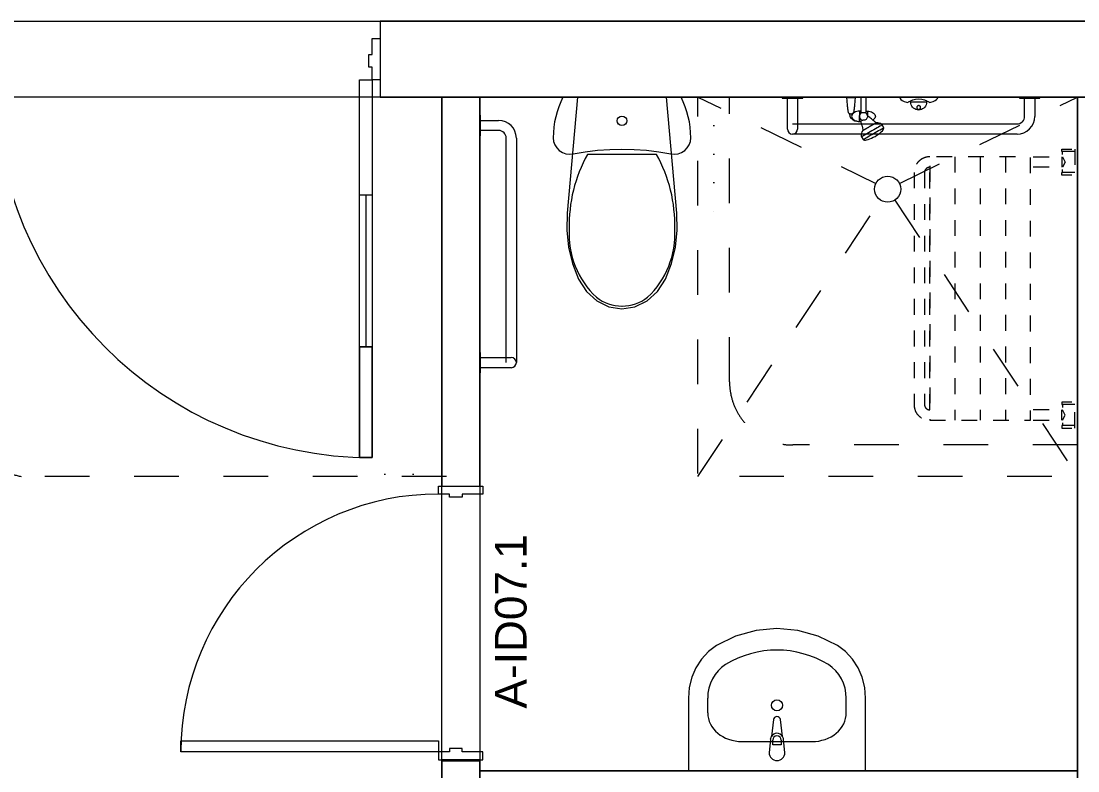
# Model space of a CAD drawing. Header units: millimetres. Extents: x -12392 to 16131, y -4930 to 15514.
# Drawn here: x -8780 to -5439, y -997 to 1373 of the extents above; entities that cross this region are included whole.
import ezdxf

# ---------------------------------------------------------------- set-up
doc = ezdxf.new("R2010")
doc.units = ezdxf.units.MM
for name, pattern in [('IMPORT-Contour Line', [100, 50, -50]), ('IMPORT-Dashed', [282.222223, 141.111112, -141.111112]), ('IMPORT-Insulation 90', [90, 0, -90, 0, 0])]:
    doc.linetypes.add(name, pattern=pattern)
for name, color, linetype, lineweight in [('A-Des_ Fittings General_Pen_No__1', 250, 'Continuous', 13), ('A-Des_ Fittings General_Pen_No__81', 251, 'Continuous', 18), ('A-Des_ Fittings Plumbing', 250, 'Continuous', 13), ('A-Des_ Fittings Plumbing_Pen_No__1', 250, 'Continuous', 13), ('A-Des_ Fittings Plumbing_Pen_No__81', 251, 'Continuous', 18), ('A-Des_ Walls', 250, 'Continuous', 13), ('A-Des_ Walls_Pen_No__81', 251, 'Continuous', 18), ('ARCHICAD Doors_Pen_No__81', 251, 'Continuous', 18), ('L06 Enlarged Ground Proposed Plan 01_GFEnlarged Proposed Plan 01_dwg', 8, 'Continuous', 13), ('New_A-Des_ Fittings General_Pen_No__1', 250, 'Continuous', 13), ('New_A-Des_ Walls_Pen_No__27', 7, 'Continuous', 18), ('New_A-Des_ Zones_Pen_No__94', 7, 'Continuous', 18), ('New_ARCHICAD Door Markers_Pen_No__66', 7, 'Continuous', 18), ('New_ARCHICAD Doors_Pen_No__3', 7, 'Continuous', 18)]:
    doc.layers.add(name, color=color, linetype=linetype, lineweight=lineweight)
doc.styles.add('Arial', font='arial.ttf', dxfattribs={"height": 100})

# ---------------------------------------------------------------- blocks, each defined once
blk = doc.blocks.new('L06 Enlarged Ground Proposed Plan 01_GFEnlarged Proposed Plan 01_dwg_CI Tools Door_6__1-12186634-NEW GROUND FLOOR LAYOUT - ELECTRICAL PROPOSED PLAN 01')
at = {"layer": 'ARCHICAD Doors_Pen_No__81', "color": 254}
blk.add_line((-7690.3, 823.3), (-7690.3, 343.3), dxfattribs=at)
at = {"layer": 'ARCHICAD Doors_Pen_No__81', "color": 254, "flags": 128}
for points in [[(-8855.3, 1228.3), (-8855.3, 1268.3), (-8865.3, 1268.3), (-8865.3, 1318.3), (-8890.3, 1318.3), (-8890.3, 1188.3), (-8865.3, 1188.3), (-8865.3, 1228.3), (-8855.3, 1228.3), (-8855.3, 1268.3), (-8865.3, 1268.3), (-8865.3, 1318.3), (-8890.3, 1318.3), (-8890.3, 1188.3), (-8865.3, 1188.3), (-8865.3, 1228.3)], [(-7680.3, 1228.3), (-7680.3, 1268.3), (-7670.3, 1268.3), (-7670.3, 1318.3), (-7645.3, 1318.3), (-7645.3, 1188.3), (-7670.3, 1188.3), (-7670.3, 1228.3), (-7680.3, 1228.3), (-7680.3, 1268.3), (-7670.3, 1268.3), (-7670.3, 1318.3), (-7645.3, 1318.3), (-7645.3, 1188.3), (-7670.3, 1188.3), (-7670.3, 1228.3)], [(-7710.3, 823.3), (-7710.3, 1188.3), (-7670.3, 1188.3), (-7670.3, -6.7), (-7710.3, -6.7), (-7710.3, 1188.3), (-7670.3, 1188.3), (-7670.3, 823.3), (-7710.3, 823.3), (-7710.3, 1188.3), (-7670.3, 1188.3), (-7670.3, 823.3)], [(-7710.3, -6.7), (-7670.3, -6.7), (-7670.3, 343.3), (-7710.3, 343.3), (-7670.3, 343.3), (-7670.3, -6.7), (-7710.3, -6.7), (-7710.3, 343.3)]]:
    blk.add_lwpolyline(points, close=True, dxfattribs=at)
at = {"layer": 'ARCHICAD Doors_Pen_No__81', "color": 254}
blk.add_arc((-7670.3, 1188.3), 1195, 180, 270, dxfattribs=at)
blk = doc.blocks.new('L06 Enlarged Ground Proposed Plan 01_GFEnlarged Proposed Plan 01_dwg_Wall_7_1-12186640-NEW GROUND FLOOR LAYOUT - ELECTRICAL PROPOSED PLAN 01')
at = {"layer": 'A-Des_ Walls', "color": 10, "flags": 128}
blk.add_lwpolyline([(-7645.3, 1188.3), (-7645.3, 1133.3), (-3095.3, 1133.3), (-3095.3, 1188.3), (-3095.3, 1318.3), (-3095.3, 1373.3), (-7645.3, 1373.3), (-7645.3, 1318.3)], close=True, dxfattribs=at)
at = {"layer": 'A-Des_ Walls_Pen_No__81', "color": 254}
blk.add_line((-7645.3, 1133.3), (-5440.3, 1133.3), dxfattribs=at)
at = {"layer": 'A-Des_ Walls_Pen_No__81', "color": 254, "flags": 128}
blk.add_lwpolyline([(-3095.3, 1188.3), (-3095.3, 1318.3), (-3095.3, 1373.3), (-7645.3, 1373.3), (-7645.3, 1318.3), (-7645.3, 1188.3)], dxfattribs=at)
blk.add_blockref('L06 Enlarged Ground Proposed Plan 01_GFEnlarged Proposed Plan 01_dwg_CI Tools Door_6__1-12186634-NEW GROUND FLOOR LAYOUT - ELECTRICAL PROPOSED PLAN 01', (0, 0))
blk = doc.blocks.new('L06 Enlarged Ground Proposed Plan 01_GFEnlarged Proposed Plan 01_dwg_CI Tools Door-12186647-NEW GROUND FLOOR LAYOUT - ELECTRICAL PROPOSED PLAN 01')
at = {"layer": 'New_ARCHICAD Doors_Pen_No__3', "color": 253, "flags": 128}
for points in [[(-7385.3, -131.7), (-7425.3, -131.7), (-7425.3, -121.7), (-7460.3, -121.7), (-7460.3, -96.7), (-7320.3, -96.7), (-7320.3, -121.7), (-7385.3, -121.7), (-7385.3, -131.7), (-7425.3, -131.7), (-7425.3, -121.7), (-7460.3, -121.7), (-7460.3, -96.7), (-7320.3, -96.7), (-7320.3, -121.7), (-7385.3, -121.7)], [(-8275.3, -901.7), (-7460.3, -901.7), (-7460.3, -936.7), (-8275.3, -936.7), (-8275.3, -901.7), (-7460.3, -901.7), (-7460.3, -936.7), (-8275.3, -936.7)], [(-7385.3, -926.7), (-7425.3, -926.7), (-7425.3, -936.7), (-7460.3, -936.7), (-7460.3, -961.7), (-7320.3, -961.7), (-7320.3, -936.7), (-7385.3, -936.7), (-7385.3, -926.7), (-7425.3, -926.7), (-7425.3, -936.7), (-7460.3, -936.7), (-7460.3, -961.7), (-7320.3, -961.7), (-7320.3, -936.7), (-7385.3, -936.7)]]:
    blk.add_lwpolyline(points, close=True, dxfattribs=at)
at = {"layer": 'New_ARCHICAD Doors_Pen_No__3', "color": 253}
blk.add_arc((-7460.3, -936.7), 815, 90, 180, dxfattribs=at)
blk = doc.blocks.new('L06 Enlarged Ground Proposed Plan 01_GFEnlarged Proposed Plan 01_dwg_Wall_12_1-12186649-NEW GROUND FLOOR LAYOUT - ELECTRICAL PROPOSED PLAN 01')
at = {"layer": 'A-Des_ Walls', "color": 10, "flags": 128}
for points in [[(-7450.3, 1133.3), (-7450.3, -96.7), (-7330.3, -96.7), (-7330.3, 1133.3)], [(-7450.3, -961.7), (-7450.3, -964.7), (-7330.3, -964.7), (-7330.3, -961.7)], [(-7450.3, -1936.7), (-7330.3, -1936.7), (-7330.3, -964.7), (-7450.3, -964.7)]]:
    blk.add_lwpolyline(points, close=True, dxfattribs=at)
at = {"layer": 'A-Des_ Walls_Pen_No__81', "color": 254}
blk.add_line((-7330.3, -996.7), (-7330.3, -964.7), dxfattribs=at)
at = {"layer": 'A-Des_ Walls_Pen_No__81', "color": 254, "flags": 128}
for points in [[(-7330.3, -96.7), (-7330.3, 1133.3), (-7450.3, 1133.3), (-7450.3, -96.7), (-7330.3, -96.7), (-7330.3, -81.7)], [(-7330.3, -982.7), (-7330.3, -964.7), (-7450.3, -964.7), (-7450.3, -1936.7), (-7330.3, -1936.7), (-7330.3, -1116.7)]]:
    blk.add_lwpolyline(points, dxfattribs=at)
at = {"layer": 'New_A-Des_ Walls_Pen_No__27', "color": 253, "flags": 128}
blk.add_lwpolyline([(-7330.3, -964.7), (-7330.3, -961.7), (-7450.3, -961.7), (-7450.3, -964.7)], dxfattribs=at)
blk.add_blockref('L06 Enlarged Ground Proposed Plan 01_GFEnlarged Proposed Plan 01_dwg_CI Tools Door-12186647-NEW GROUND FLOOR LAYOUT - ELECTRICAL PROPOSED PLAN 01', (0, 0))
at = {"layer": 'New_ARCHICAD Door Markers_Pen_No__66', "insert": (-7282, -524.3), "char_height": 100, "width": 658.674, "attachment_point": 2, "rotation": 90, "line_spacing_factor": 0.941778, "style": 'Arial'}
blk.add_mtext('A-ID07.1', dxfattribs=at)
blk = doc.blocks.new('L06 Enlarged Ground Proposed Plan 01_GFEnlarged Proposed Plan 01_dwg_Wall_14_1-12186658-NEW GROUND FLOOR LAYOUT - ELECTRICAL PROPOSED PLAN 01')
at = {"layer": 'A-Des_ Walls', "color": 10, "flags": 128}
blk.add_lwpolyline([(-5440.3, 1133.3), (-5440.3, -3866.7), (-5200.3, -3866.7), (-5200.3, 1133.3)], close=True, dxfattribs=at)
at = {"layer": 'A-Des_ Walls_Pen_No__81', "color": 254}
for p, q in [((-5440.3, 1133.3), (-5440.3, -996.7)), ((-5200.3, -3866.7), (-5200.3, 1133.3)), ((-5440.3, -1116.7), (-5440.3, -3866.7))]:
    blk.add_line(p, q, dxfattribs=at)
blk = doc.blocks.new('L06 Enlarged Ground Proposed Plan 01_GFEnlarged Proposed Plan 01_dwg_Wall_15_1-12186659-NEW GROUND FLOOR LAYOUT - ELECTRICAL PROPOSED PLAN 01')
at = {"layer": 'A-Des_ Walls', "color": 10, "flags": 128}
blk.add_lwpolyline([(-5440.3, -996.7), (-7330.3, -996.7), (-7330.3, -1116.7), (-5440.3, -1116.7)], close=True, dxfattribs=at)
at = {"layer": 'A-Des_ Walls_Pen_No__81', "color": 254}
for p, q in [((-5440.3, -996.7), (-7330.3, -996.7)), ((-7330.3, -1116.7), (-5440.3, -1116.7))]:
    blk.add_line(p, q, dxfattribs=at)
blk = doc.blocks.new('L06 Enlarged Ground Proposed Plan 01_GFEnlarged Proposed Plan 01_dwg_Basin 24_22__1-12186876-NEW GROUND FLOOR LAYOUT - ELECTRICAL PROPOSED PLAN 01')
at = {"layer": 'A-Des_ Fittings Plumbing', "color": 10, "flags": 128}
blk.add_lwpolyline([(-6110.3, -996.7), (-6110.3, -767.6), (-6113, -733.9), (-6121, -701.2), (-6134.1, -670.7), (-6151.8, -643.3), (-6173.6, -619.8), (-6198.8, -601.1), (-6259.7, -571.2), (-6324.1, -552.9), (-6390.3, -546.7), (-6456.5, -552.9), (-6521, -571.2), (-6581.8, -601.1), (-6607, -619.8), (-6628.8, -643.3), (-6646.5, -670.7), (-6659.6, -701.2), (-6667.6, -733.9), (-6670.3, -767.6), (-6670.3, -996.7)], close=True, dxfattribs=at)
at = {"layer": 'A-Des_ Fittings Plumbing_Pen_No__81', "color": 254}
for p, q in [((-6609.4, -813.4), (-6609.4, -767.6)), ((-6171.2, -813.4), (-6171.2, -767.6)), ((-6401.4, -835), (-6408, -887.9)), ((-6372.6, -887.9), (-6379.2, -835)), ((-6411.3, -897.4), (-6415.3, -939.4)), ((-6365.3, -939.4), (-6369.3, -897.4)), ((-6501.2, -904.4), (-6279.4, -904.4))]:
    blk.add_line(p, q, dxfattribs=at)
at = {"layer": 'A-Des_ Fittings Plumbing_Pen_No__81', "color": 254, "flags": 128}
blk.add_lwpolyline([(-6110.3, -996.7), (-6110.3, -767.6), (-6113, -733.9), (-6121, -701.2), (-6134.1, -670.7), (-6151.8, -643.3), (-6173.6, -619.8), (-6198.8, -601.1), (-6259.7, -571.2), (-6324.1, -552.9), (-6390.3, -546.7), (-6456.5, -552.9), (-6521, -571.2), (-6581.8, -601.1), (-6607, -619.8), (-6628.8, -643.3), (-6646.5, -670.7), (-6659.6, -701.2), (-6667.6, -733.9), (-6670.3, -767.6), (-6670.3, -996.7)], close=True, dxfattribs=at)
blk.add_lwpolyline([(-6376.7, -899.6), (-6376.7, -914.5), (-6403.9, -914.5), (-6403.9, -899.6)], dxfattribs=at)
at = {"layer": 'A-Des_ Fittings Plumbing_Pen_No__81', "color": 254}
blk.add_circle((-6390.3, -789.5), 17.5, dxfattribs=at)
for centre, radius, start, end in [((-6390.3, -836.4), 11.2, 7.1389, 172.8611), ((-6390.3, -899.3), 21.1, 147.229, 174.8304), ((-6390.3, -899.3), 21.1, 32.771, 147.229), ((-6390.3, -899.6), 13.6, 0, 180), ((-6390.3, -899.3), 21.1, 5.1696, 32.771), ((-6390.3, -939.4), 25, 180, 0)]:
    blk.add_arc(centre, radius, start, end, dxfattribs=at)
for centre, major_axis, ratio, start_param, end_param in [((-6390.3, -996.7), (0, 381.8), 0.892754, 5.78621, 6.78016), ((-6501.2, -767.6), (0, 121.2), 0.892754, 0.496975, 1.570796), ((-6279.4, -767.6), (0, 121.2), 0.892754, 4.712389, 5.78621), ((-6501.1, -813.4), (108.3, 0), 0.83962, 3.141593, 4.712389), ((-6279.5, -813.4), (-108.3, 0), 0.83962, 1.570796, 3.141593)]:
    blk.add_ellipse(centre, major_axis=major_axis, ratio=ratio, start_param=start_param, end_param=end_param, dxfattribs=at)
blk = doc.blocks.new('L06 Enlarged Ground Proposed Plan 01_GFEnlarged Proposed Plan 01_dwg_Shower Seat_23__1-12186877-NEW GROUND FLOOR LAYOUT - ELECTRICAL PROPOSED PLAN 01')
at = {"layer": 'A-Des_ Fittings General_Pen_No__81', "color": 254, "linetype": 'IMPORT-Contour Line'}
for p, q in [((-5448.3, 968.9), (-5448.3, 886.9)), ((-5827.6, 944.4), (-5827.6, 111.4)), ((-5747.8, 944.4), (-5747.8, 111.4)), ((-5668.1, 944.4), (-5668.1, 111.4)), ((-5448.3, 960.9), (-5489.3, 960.9)), ((-5489.3, 944.4), (-5489.3, 911.4)), ((-5907.3, 144.4), (-5907.3, 911.4)), ((-5956.8, 894.9), (-5956.8, 160.9)), ((-5923.8, 894.9), (-5923.8, 160.9)), ((-5448.3, 894.9), (-5489.3, 894.9)), ((-5448.3, 86.9), (-5448.3, 168.9)), ((-5448.3, 160.9), (-5489.3, 160.9)), ((-5489.3, 111.4), (-5489.3, 144.4)), ((-5448.3, 94.9), (-5489.3, 94.9))]:
    blk.add_line(p, q, dxfattribs=at)
at = {"layer": 'A-Des_ Fittings General_Pen_No__81', "color": 254, "linetype": 'IMPORT-Contour Line', "flags": 128}
for points in [[(-5440.3, 968.9), (-5440.3, 886.9), (-5489.3, 886.9), (-5489.3, 894.9), (-5487.3, 894.9), (-5487.3, 911.4), (-5588.3, 911.4), (-5588.3, 944.4), (-5487.3, 944.4), (-5487.3, 960.9), (-5489.3, 960.9), (-5489.3, 968.9)], [(-5907.3, 111.4), (-5588.3, 111.4), (-5588.3, 944.4), (-5907.3, 944.4)], [(-5440.3, 86.9), (-5440.3, 168.9), (-5489.3, 168.9), (-5489.3, 160.9), (-5487.3, 160.9), (-5487.3, 144.4), (-5588.3, 144.4), (-5588.3, 111.4), (-5487.3, 111.4), (-5487.3, 94.9), (-5489.3, 94.9), (-5489.3, 86.9)]]:
    blk.add_lwpolyline(points, close=True, dxfattribs=at)
for points in [[(-5487.3, 944.4), (-5478.9, 927.9), (-5487.3, 911.4)], [(-5487.3, 111.4), (-5478.9, 127.9), (-5487.3, 144.4)]]:
    blk.add_lwpolyline(points, dxfattribs=at)
at = {"layer": 'A-Des_ Fittings General_Pen_No__81', "color": 254, "linetype": 'IMPORT-Contour Line'}
for centre, radius, start, end in [((-5907.3, 894.9), 49.5, 90, 180), ((-5907.3, 894.9), 16.5, 90, 180), ((-5907.3, 160.9), 49.5, 180, 270), ((-5907.3, 160.9), 16.5, 180, 270)]:
    blk.add_arc(centre, radius, start, end, dxfattribs=at)
blk = doc.blocks.new('L06 Enlarged Ground Proposed Plan 01_GFEnlarged Proposed Plan 01_dwg_Grab Rail Bend Up _1030_24__1-12186878-NEW GROUND FLOOR LAYOUT - ELECTRICAL PROPOSED PLAN 01')
at = {"layer": 'A-Des_ Fittings Plumbing_Pen_No__81', "color": 254}
for p, q in [((-7246.3, 293.7), (-7246.3, 1003.7)), ((-7214.3, 1003.7), (-7214.3, 293.7))]:
    blk.add_line(p, q, dxfattribs=at)
at = {"layer": 'A-Des_ Fittings Plumbing_Pen_No__81', "color": 254, "flags": 128}
for points in [[(-7327.3, 1011.2), (-7327.3, 1076.2), (-7330.3, 1076.2), (-7330.3, 1011.2)], [(-7327.3, 261.2), (-7327.3, 326.2), (-7330.3, 326.2), (-7330.3, 261.2), (-7327.3, 261.2), (-7327.3, 326.2), (-7330.3, 326.2), (-7330.3, 261.2)]]:
    blk.add_lwpolyline(points, close=True, dxfattribs=at)
for points in [[(-7270.3, 1027.7), (-7327.3, 1027.7), (-7327.3, 1059.7), (-7270.3, 1059.7)], [(-7230.3, 277.7), (-7327.3, 277.7), (-7327.3, 309.7), (-7230.3, 309.7)]]:
    blk.add_lwpolyline(points, dxfattribs=at)
at = {"layer": 'A-Des_ Fittings Plumbing_Pen_No__81', "color": 254}
for centre, radius, start in [((-7270.3, 1003.7), 56, 0), ((-7270.3, 1003.7), 24, 0), ((-7230.3, 293.7), 16, 270)]:
    blk.add_arc(centre, radius, start, 90, dxfattribs=at)
blk = doc.blocks.new('L06 Enlarged Ground Proposed Plan 01_GFEnlarged Proposed Plan 01_dwg_Grab Rail Bend Up _1030_25__1-12186879-NEW GROUND FLOOR LAYOUT - ELECTRICAL PROPOSED PLAN 01')
at = {"layer": 'A-Des_ Fittings General_Pen_No__81', "color": 254}
for p, q in [((-6341.3, 1048.3), (-5631.3, 1048.3)), ((-5631.3, 1016.3), (-6341.3, 1016.3))]:
    blk.add_line(p, q, dxfattribs=at)
at = {"layer": 'A-Des_ Fittings General_Pen_No__81', "color": 254, "flags": 128}
for points in [[(-6373.8, 1129.3), (-6308.8, 1129.3), (-6308.8, 1132.3), (-6373.8, 1132.3), (-6373.8, 1129.3), (-6308.8, 1129.3), (-6308.8, 1132.3), (-6373.8, 1132.3)], [(-5623.8, 1129.3), (-5558.8, 1129.3), (-5558.8, 1132.3), (-5623.8, 1132.3)]]:
    blk.add_lwpolyline(points, close=True, dxfattribs=at)
for points in [[(-6357.3, 1032.3), (-6357.3, 1129.3), (-6325.3, 1129.3), (-6325.3, 1032.3)], [(-5607.3, 1072.3), (-5607.3, 1129.3), (-5575.3, 1129.3), (-5575.3, 1072.3)]]:
    blk.add_lwpolyline(points, dxfattribs=at)
at = {"layer": 'A-Des_ Fittings General_Pen_No__81', "color": 254}
for centre, radius, start, end in [((-5631.3, 1072.3), 24, 270, 360), ((-5631.3, 1072.3), 56, 270, 360), ((-6341.3, 1032.3), 16, 180, 0)]:
    blk.add_arc(centre, radius, start, end, dxfattribs=at)
blk = doc.blocks.new('L06 Enlarged Ground Proposed Plan 01_GFEnlarged Proposed Plan 01_dwg_Shower Tapware _1483_26__1-12186880-NEW GROUND FLOOR LAYOUT - ELECTRICAL PROPOSED PLAN 01')
at = {"layer": 'A-Des_ Fittings Plumbing_Pen_No__81', "color": 254}
for p, q in [((-5966.9, 1117.3), (-5967.2, 1117.3)), ((-6148.2, 1085.7), (-6147.5, 1083.4))]:
    blk.add_line(p, q, dxfattribs=at)
at = {"layer": 'A-Des_ Fittings Plumbing_Pen_No__81', "color": 254, "flags": 128}
for points in [[(-6167.4, 1108.6), (-6167.7, 1112.3), (-6168.1, 1116.2), (-6168.4, 1120.2), (-6168.8, 1124.4), (-6169.2, 1128.6), (-6169.5, 1132.3), (-6169.4, 1132.3), (-6169.4, 1132.3), (-6168.9, 1132.3), (-6168.8, 1132.3), (-6168.2, 1132.3), (-6167.9, 1132.3), (-6167.1, 1132.3), (-6166.6, 1132.3), (-6165.7, 1132.3), (-6164.9, 1132.3), (-6164, 1132.3), (-6163, 1132.3), (-6162, 1132.3), (-6160.9, 1132.3), (-6159.9, 1132.3), (-6158.6, 1132.3), (-6157.6, 1132.3), (-6156.3, 1132.3), (-6155.3, 1132.3), (-6154, 1132.3), (-6153, 1132.3), (-6151.7, 1132.3), (-6150.7, 1132.3), (-6149.6, 1132.3), (-6148.6, 1132.3), (-6147.7, 1132.3), (-6146.7, 1132.3), (-6146.1, 1132.3), (-6145.2, 1132.3), (-6144.8, 1132.3), (-6144, 1132.3), (-6143.8, 1132.3), (-6143.3, 1132.3), (-6143.3, 1132.3), (-6143.2, 1132.3), (-6143.1, 1132.3), (-6143.5, 1128.6), (-6143.8, 1124.4), (-6144.2, 1120.2), (-6144.6, 1116.2), (-6144.9, 1112.3), (-6145.2, 1108.6), (-6145.6, 1105.2), (-6145.7, 1103.4), (-6146, 1100.2), (-6146.3, 1097.3), (-6146.6, 1094.7), (-6146.9, 1092.4), (-6147.2, 1090.4), (-6147.4, 1088.8), (-6147.7, 1087.5), (-6148.1, 1086), (-6148.3, 1085.2), (-6149, 1083.8), (-6149.2, 1083.4), (-6150, 1082.2), (-6151, 1081.2), (-6152.2, 1080.4), (-6153.5, 1079.8), (-6154.9, 1079.4), (-6156.3, 1079.3), (-6157.7, 1079.4), (-6159.1, 1079.8), (-6160.4, 1080.4), (-6161.6, 1081.2), (-6162.6, 1082.2), (-6163.4, 1083.4), (-6163.7, 1083.8), (-6164.3, 1085.2), (-6164.5, 1086), (-6164.9, 1087.5), (-6165.2, 1088.8), (-6165.4, 1090.4), (-6165.7, 1092.4), (-6166, 1094.7), (-6166.3, 1097.3), (-6166.6, 1100.2), (-6166.9, 1103.4)], [(-5962.8, 1123.7), (-5960.9, 1124.2), (-5956.1, 1125.5), (-5952.7, 1126.4), (-5952.2, 1126.4), (-5942.2, 1127.3), (-5932.3, 1126.4), (-5931.8, 1126.4), (-5928.4, 1125.5), (-5923.6, 1124.2), (-5921.7, 1123.7), (-5918.8, 1122.3), (-5917.1, 1121.5), (-5912.7, 1119.5), (-5912.6, 1119.5), (-5912.2, 1119.3), (-5910.4, 1118), (-5909, 1117), (-5908.9, 1117), (-5908.2, 1116.4), (-5907.8, 1116.2), (-5907.7, 1116.1), (-5903.7, 1117), (-5896.3, 1119.5), (-5890.3, 1122.3), (-5885.9, 1125.5), (-5883.2, 1128.8), (-5882.2, 1132.3), (-5883.2, 1132.3), (-5885.9, 1132.3), (-5890.3, 1132.3), (-5896.3, 1132.3), (-5903.7, 1132.3), (-5912.2, 1132.3), (-5921.7, 1132.3), (-5931.8, 1132.3), (-5942.2, 1132.3), (-5952.7, 1132.3), (-5962.8, 1132.3), (-5972.2, 1132.3), (-5980.8, 1132.3), (-5988.2, 1132.3), (-5994.2, 1132.3), (-5998.6, 1132.3), (-6001.3, 1132.3), (-6002.2, 1132.3), (-6001.3, 1128.8), (-5998.6, 1125.5), (-5994.2, 1122.3), (-5988.2, 1119.5), (-5980.8, 1117), (-5976.8, 1116.1), (-5976.7, 1116.2), (-5976.3, 1116.4), (-5975.5, 1117), (-5975.5, 1117), (-5974.1, 1118), (-5972.2, 1119.3), (-5971.9, 1119.5), (-5971.8, 1119.5), (-5967.4, 1121.5), (-5965.7, 1122.3)], [(-5946.1, 1095.7), (-5945.2, 1095.1), (-5944.3, 1094.7), (-5943.3, 1094.4), (-5942.2, 1094.3), (-5941.2, 1094.4), (-5940.2, 1094.7), (-5939.2, 1095.1), (-5938.4, 1095.7), (-5937.6, 1096.5), (-5937, 1097.3), (-5936.6, 1098.3), (-5936.3, 1099.3), (-5936.2, 1100.3), (-5936.3, 1101.4), (-5936.6, 1102.4), (-5937, 1103.3), (-5937.6, 1104.2), (-5938.4, 1104.9), (-5939.2, 1105.5), (-5940.2, 1106), (-5941.2, 1106.2), (-5942.2, 1106.3), (-5943.3, 1106.2), (-5944.3, 1106), (-5945.2, 1105.5), (-5946.1, 1104.9), (-5946.8, 1104.2), (-5947.4, 1103.3), (-5947.9, 1102.4), (-5948.2, 1101.4), (-5948.2, 1100.3), (-5948.2, 1099.3), (-5947.9, 1098.3), (-5947.4, 1097.3), (-5946.8, 1096.5)]]:
    blk.add_lwpolyline(points, close=True, dxfattribs=at)
for points in [[(-6108.8, 1081.9), (-6108.8, 1132.3), (-6108.9, 1132.3), (-6109.3, 1132.3), (-6109.9, 1132.3), (-6110.6, 1132.3), (-6111.6, 1132.3), (-6112.8, 1132.3), (-6114, 1132.3), (-6115.4, 1132.3), (-6116.8, 1132.3), (-6118.2, 1132.3), (-6119.5, 1132.3), (-6120.8, 1132.3), (-6121.9, 1132.3), (-6122.9, 1132.3), (-6123.7, 1132.3), (-6124.3, 1132.3), (-6124.7, 1132.3), (-6124.8, 1132.3), (-6124.8, 1081.9)], [(-5917.2, 1121.6), (-5917.2, 1117.3), (-5917.6, 1113), (-5918.8, 1108.8), (-5920.6, 1104.8), (-5923.1, 1101.2), (-5926.2, 1098.2), (-5929.7, 1095.7), (-5933.7, 1093.8), (-5937.9, 1092.7), (-5942.2, 1092.3), (-5946.6, 1092.7), (-5950.8, 1093.8), (-5954.7, 1095.7), (-5958.3, 1098.2), (-5961.4, 1101.2), (-5963.9, 1104.8), (-5965.7, 1108.8), (-5966.9, 1113), (-5967.2, 1117.3), (-5967.2, 1121.6)], [(-5946.6, 1117.3), (-5950.8, 1117.3), (-5954.7, 1117.3), (-5958.3, 1117.3), (-5961.4, 1117.3), (-5963.9, 1117.3), (-5965.7, 1117.3), (-5966.9, 1117.3)], [(-5929.7, 1117.3), (-5933.7, 1117.3), (-5937.9, 1117.3), (-5942.2, 1117.3), (-5946.6, 1117.3)], [(-5917.2, 1117.3), (-5917.6, 1117.3), (-5918.8, 1117.3), (-5920.6, 1117.3), (-5923.1, 1117.3), (-5926.2, 1117.3), (-5929.7, 1117.3)], [(-6162.8, 1082.5), (-6162.3, 1080.6), (-6161.5, 1078), (-6160.3, 1075), (-6159.6, 1071.4), (-6159.3, 1070.6), (-6158.8, 1069.8), (-6158.2, 1069.2), (-6157.4, 1068.8)], [(-6124.8, 1088.6), (-6129.3, 1088.6), (-6133.6, 1088.3), (-6137.8, 1087.6), (-6141.8, 1086.4), (-6145.3, 1084.8), (-6148.4, 1082.8), (-6150.9, 1080.4), (-6152.8, 1077.9), (-6153.9, 1075.1), (-6154.3, 1072.3), (-6153.9, 1069.5), (-6152.8, 1066.8), (-6150.9, 1064.2), (-6148.4, 1061.9), (-6145.3, 1059.9), (-6141.8, 1058.2), (-6137.8, 1057), (-6133.6, 1056.3), (-6129.3, 1056.1), (-6124, 1056.1)], [(-6129.3, 1088.6), (-6129.3, 1088.3), (-6129.3, 1087.6), (-6129.3, 1086.4), (-6129.3, 1084.8), (-6129.3, 1082.8), (-6129.3, 1080.4), (-6129.3, 1077.9), (-6129.3, 1075.1), (-6129.3, 1072.3), (-6129.1, 1074.5), (-6128.5, 1076.6), (-6127.6, 1078.6), (-6126.4, 1080.4), (-6124.8, 1081.9), (-6123, 1083.1), (-6121.1, 1084.1), (-6118.9, 1084.6), (-6116.8, 1084.8), (-6114.6, 1084.6), (-6112.5, 1084.1), (-6110.5, 1083.1), (-6108.7, 1081.9), (-6107.2, 1080.4), (-6106, 1078.6), (-6105, 1076.6), (-6104.5, 1074.5), (-6104.3, 1072.3), (-6104.5, 1070.1), (-6105, 1068), (-6106, 1066.1), (-6107.2, 1064.3), (-6108.7, 1062.7), (-6110.5, 1061.5), (-6112.5, 1060.6), (-6114.6, 1060), (-6116.8, 1059.8), (-6118.9, 1060)], [(-6129.3, 1056.1), (-6129.3, 1056.3), (-6129.3, 1057), (-6129.3, 1058.2), (-6129.3, 1059.9), (-6129.3, 1061.9), (-6129.3, 1064.2), (-6129.3, 1066.8), (-6129.3, 1069.5), (-6129.3, 1072.3), (-6129.1, 1070.1), (-6128.5, 1068), (-6127.6, 1066.1), (-6126.4, 1064.3), (-6124.8, 1062.7), (-6123, 1061.5), (-6121.1, 1060.6), (-6118.9, 1060)], [(-6121.4, 1042.5), (-6120.1, 1035.4), (-6119.3, 1030.7), (-6118.7, 1027.7), (-6118.8, 1027.6), (-6121.6, 1023.2), (-6123.4, 1018.8), (-6124.2, 1014.7), (-6124, 1011), (-6122.8, 1007.7), (-6117.8, 999), (-6116.4, 997.8), (-6114.1, 997.2), (-6110.9, 997.2), (-6106.9, 997.8), (-6102.3, 999.1), (-6097.2, 1000.9), (-6091.7, 1003.2), (-6086, 1006), (-6080.3, 1009.1), (-6074.7, 1012.5), (-6069.5, 1016), (-6064.7, 1019.6), (-6060.6, 1023.2), (-6057.2, 1026.6), (-6054.7, 1029.7), (-6053.1, 1032.4), (-6052.4, 1034.7), (-6052.8, 1036.5), (-6057.8, 1045.2), (-6060, 1047.9), (-6063.2, 1050), (-6067.2, 1051.3), (-6071.8, 1051.9), (-6077.1, 1051.7), (-6077.2, 1051.7), (-6079.5, 1053.7), (-6083.1, 1056.7), (-6086.5, 1059.6), (-6088.6, 1061.4), (-6091.7, 1064.2), (-6094.6, 1066.6), (-6097.2, 1068.9), (-6099.6, 1070.9), (-6101.8, 1072.8), (-6103.8, 1074.4), (-6104.6, 1075)], [(-6108.8, 1088.6), (-6104.3, 1088.6), (-6099.9, 1088.3), (-6095.7, 1087.6), (-6091.8, 1086.4), (-6088.2, 1084.8), (-6085.1, 1082.8), (-6082.6, 1080.4), (-6080.8, 1077.9), (-6079.7, 1075.1), (-6079.3, 1072.3), (-6079.7, 1069.5), (-6080.8, 1066.8), (-6082.6, 1064.2), (-6085.1, 1061.9), (-6087.4, 1060.4)], [(-6104.3, 1088.6), (-6104.3, 1088.3), (-6104.3, 1087.6), (-6104.3, 1086.4), (-6104.3, 1084.8), (-6104.3, 1082.8), (-6104.3, 1080.4), (-6104.3, 1077.9), (-6104.3, 1075.1), (-6104.3, 1074.7)], [(-6136.3, 1056.8), (-6139.7, 1056.8), (-6141, 1056.9), (-6144.2, 1057.6), (-6145.4, 1057.9), (-6146.6, 1058.5), (-6149.4, 1060), (-6150.5, 1060.8), (-6152.9, 1063), (-6156.8, 1066.7), (-6157.3, 1067.4), (-6157.5, 1068.3), (-6157.6, 1068.9)], [(-6121.4, 1042), (-6122.2, 1046.5), (-6123, 1050.2), (-6123.6, 1053.6), (-6124.2, 1056.7), (-6124.6, 1059.6), (-6125, 1062.1), (-6125.2, 1063.1)], [(-6057.8, 1045.2), (-6058.3, 1044.9), (-6059.8, 1044), (-6062.2, 1042.7), (-6065.4, 1040.8), (-6069.4, 1038.5), (-6074, 1035.8), (-6079.2, 1032.8), (-6084.6, 1029.7), (-6090.3, 1026.4), (-6095.9, 1023.2), (-6101.4, 1020), (-6106.5, 1017), (-6111.2, 1014.4), (-6115.2, 1012.1), (-6118.4, 1010.2), (-6120.8, 1008.8), (-6122.3, 1008), (-6122.8, 1007.7)], [(-6118.2, 1028), (-6117.8, 1028.2), (-6117.5, 1028.5), (-6117.2, 1028.6), (-6117.1, 1028.6), (-6116.9, 1028.7), (-6116.7, 1028.8), (-6115.9, 1029.4), (-6115.5, 1029.5), (-6114.9, 1029.9), (-6113.8, 1030.6), (-6113.4, 1030.8), (-6112.3, 1031.4), (-6111.3, 1032.1), (-6110.7, 1032.4), (-6109.2, 1033.2), (-6108.3, 1033.8), (-6107.5, 1034.3), (-6105.7, 1035.3), (-6105, 1035.7), (-6104, 1036.3), (-6101.9, 1037.5), (-6101.6, 1037.7), (-6100.2, 1038.5), (-6098, 1039.8), (-6096.3, 1040.8), (-6094.4, 1041.8), (-6094.1, 1042), (-6092.3, 1043.1), (-6091, 1043.9), (-6090.3, 1044.2), (-6088.5, 1045.3), (-6087.7, 1045.7), (-6086.7, 1046.2), (-6084.9, 1047.3), (-6084.8, 1047.4), (-6083.6, 1048), (-6082.2, 1048.9), (-6081.8, 1049.1), (-6080.9, 1049.5), (-6080.1, 1050.1), (-6079.3, 1050.5), (-6079.1, 1050.6), (-6078.9, 1050.6), (-6078.8, 1050.7), (-6078.5, 1051), (-6078.1, 1051.2), (-6077.7, 1051.4), (-6077.6, 1051.5), (-6077.6, 1051.5), (-6077.2, 1051.7)], [(-6117.8, 999), (-6117.3, 999.3), (-6115.8, 1000.1), (-6113.4, 1001.5), (-6110.2, 1003.4), (-6106.2, 1005.7), (-6101.5, 1008.4), (-6096.4, 1011.3), (-6090.9, 1014.5), (-6085.3, 1017.8), (-6079.6, 1021), (-6074.2, 1024.2), (-6069, 1027.1), (-6064.4, 1029.8), (-6060.4, 1032.1), (-6057.2, 1034), (-6054.8, 1035.4), (-6053.3, 1036.2), (-6052.8, 1036.5)], [(-6118.7, 1027.7), (-6118.6, 1027.8), (-6118.4, 1028), (-6118.2, 1028), (-6118.2, 1028)]]:
    blk.add_lwpolyline(points, dxfattribs=at)
blk = doc.blocks.new('L06 Enlarged Ground Proposed Plan 01_GFEnlarged Proposed Plan 01_dwg_WC 24_112__1-12187092-NEW GROUND FLOOR LAYOUT - ELECTRICAL PROPOSED PLAN 01')
at = {"layer": 'A-Des_ Fittings Plumbing', "color": 10, "flags": 128}
for points in [[(-7067.1, 1133.3), (-7074.2, 1118.2), (-7080.4, 1102.8), (-7085.7, 1087), (-7090, 1070.9), (-7093.4, 1054.6), (-7095.9, 1038.1), (-7097.3, 1021.5), (-7097.8, 1004.8), (-7096.5, 993.3), (-7092.7, 982.3), (-7086.6, 972.5), (-7078.5, 964.2), (-7068.8, 957.9), (-7057.9, 953.9), (-7046.4, 952.3), (-7034.8, 953.4), (-6996.5, 960.1), (-6958, 965), (-6919.2, 967.9), (-6880.3, 968.9), (-6841.4, 967.9), (-6802.7, 965), (-6764.1, 960.1), (-6725.8, 953.4), (-6714.3, 952.3), (-6702.7, 953.9), (-6691.8, 957.9), (-6682.1, 964.2), (-6674, 972.5), (-6667.9, 982.3), (-6664.1, 993.3), (-6662.8, 1004.8), (-6663.3, 1021.5), (-6664.8, 1038.1), (-6667.2, 1054.6), (-6670.6, 1070.9), (-6675, 1087), (-6680.2, 1102.8), (-6686.4, 1118.2), (-6693.5, 1133.3)], [(-7049.7, 658.6), (-7037.3, 606.6), (-7018.3, 557.4), (-6992.7, 518.5), (-6959.7, 488.6), (-6921.4, 469.8), (-6880.3, 463.3), (-6839.3, 469.8), (-6801, 488.6), (-6767.9, 518.5), (-6742.3, 557.4), (-6723.3, 606.6), (-6710.9, 658.6), (-6705.4, 712.4), (-6707, 766.5), (-6739.3, 1133.3), (-7021.3, 1133.3), (-7053.7, 766.5), (-7055.2, 712.4)]]:
    blk.add_lwpolyline(points, close=True, dxfattribs=at)
at = {"layer": 'A-Des_ Fittings Plumbing_Pen_No__81', "color": 254, "flags": 128}
for points in [[(-7067.1, 1133.3), (-7074.2, 1118.2), (-7080.4, 1102.8), (-7085.7, 1087), (-7090, 1070.9), (-7093.4, 1054.6), (-7095.9, 1038.1), (-7097.3, 1021.5), (-7097.8, 1004.8), (-7096.5, 993.3), (-7092.7, 982.3), (-7086.6, 972.5), (-7078.5, 964.2), (-7068.8, 957.9), (-7057.9, 953.9), (-7046.4, 952.3), (-7034.8, 953.4), (-6996.5, 960.1), (-6958, 965), (-6919.2, 967.9), (-6880.3, 968.9), (-6841.4, 967.9), (-6802.7, 965), (-6764.1, 960.1), (-6725.8, 953.4), (-6714.3, 952.3), (-6702.7, 953.9), (-6691.8, 957.9), (-6682.1, 964.2), (-6674, 972.5), (-6667.9, 982.3), (-6664.1, 993.3), (-6662.8, 1004.8), (-6663.3, 1021.5), (-6664.8, 1038.1), (-6667.2, 1054.6), (-6670.6, 1070.9), (-6675, 1087), (-6680.2, 1102.8), (-6686.4, 1118.2), (-6693.5, 1133.3)], [(-7049.7, 658.6), (-7037.3, 606.6), (-7018.3, 557.4), (-6992.7, 518.5), (-6959.7, 488.6), (-6921.4, 469.8), (-6880.3, 463.3), (-6839.3, 469.8), (-6801, 488.6), (-6767.9, 518.5), (-6742.3, 557.4), (-6723.3, 606.6), (-6710.9, 658.6), (-6705.4, 712.4), (-6707, 766.5), (-6739.3, 1133.3), (-7021.3, 1133.3), (-7053.7, 766.5), (-7055.2, 712.4)]]:
    blk.add_lwpolyline(points, close=True, dxfattribs=at)
blk.add_lwpolyline([(-6771.4, 952.2), (-6880.3, 952.2), (-6989.3, 952.2)], dxfattribs=at)
at = {"layer": 'A-Des_ Fittings Plumbing_Pen_No__81', "color": 254}
blk.add_ellipse((-6880.3, 1058.3), major_axis=(15, 0), ratio=0.999724, dxfattribs=at)
for centre, major_axis, start_param, end_param in [((-6622.2, 727.2), (0, 445.5), 1.041392, 1.594412), ((-7138.4, 727.2), (0, 445.5), 4.688771, 5.241791), ((-6790.9, 701.7), (0, 269.1), 1.515065, 2.415654), ((-6969.8, 701.7), (0, 269.1), 3.867528, 4.768116), ((-6879.5, 617.5), (0, 145.1), 2.509088, 3.135732), ((-6881.1, 617.5), (0, 145.1), 3.147454, 3.774097)]:
    blk.add_ellipse(centre, major_axis=major_axis, ratio=0.954628, start_param=start_param, end_param=end_param, dxfattribs=at)
blk = doc.blocks.new('L06 Enlarged Ground Proposed Plan 01_GFEnlarged Proposed Plan 01_dwg-12095837-NEW GROUND FLOOR LAYOUT - ELECTRICAL PROPOSED PLAN 01')
at = {"layer": 'A-Des_ Fittings General_Pen_No__1', "color": 9, "linetype": 'IMPORT-Dashed'}
for p, q in [((-6540.3, 233.3), (-6540.3, 1133.3)), ((-5440.3, 33.3), (-6340.3, 33.3)), ((-7434.8, -66.3), (-8780, -66.3))]:
    blk.add_line(p, q, dxfattribs=at)
for centre, radius, start, end in [((-8730.2, 183.5), 254.7, 168.7264, 258.7263), ((-6340.3, 233.3), 200, 180.0001, 270)]:
    blk.add_arc(centre, radius, start, end, dxfattribs=at)
at = {"layer": 'A-Des_ Fittings Plumbing_Pen_No__1', "color": 9, "linetype": 'IMPORT-Dashed'}
for p, q in [((-6003.1, 860.1), (-5440.3, 1133.3)), ((-6640.3, -66.7), (-6063.1, 807.6))]:
    blk.add_line(p, q, dxfattribs=at)
at = {"layer": 'A-Des_ Fittings Plumbing_Pen_No__1', "color": 9, "linetype": 'IMPORT-Dashed', "flags": 128}
blk.add_lwpolyline([(-6017.5, 807.6), (-5440.3, -66.7), (-6640.3, -66.7), (-6640.3, 1133.3), (-6077.5, 860.1)], dxfattribs=at)
at = {"layer": 'A-Des_ Fittings Plumbing_Pen_No__1', "color": 9}
blk.add_circle((-6040.3, 842.1), 41.3, dxfattribs=at)
at = {"layer": 'New_A-Des_ Fittings General_Pen_No__1', "color": 9, "linetype": 'IMPORT-Insulation 90'}
for p, q in [((-6590.3, 1133.3), (-6590.3, 742.5)), ((-7450.3, -59.2), (-7775.5, -59.2))]:
    blk.add_line(p, q, dxfattribs=at)
at = {"layer": 'New_A-Des_ Zones_Pen_No__94', "color": 253, "flags": 128}
blk.add_lwpolyline([(-10965.3, 3773.3), (-10965.3, 1373.3), (5200.2, 1373.3), (12066.4, 1373.3)], dxfattribs=at)
for points in [[(-11010.3, 1133.3), (-11010.3, -3866.7), (-5440.3, -3866.7), (-5440.3, -1116.7), (-7330.3, -1116.7), (-7330.3, -1936.7), (-7450.3, -1936.7), (-7450.3, -1116.7), (-7450.3, 1133.3)], [(-7330.3, 1133.3), (-7330.3, -996.7), (-5440.3, -996.7), (-5440.3, 1133.3)]]:
    blk.add_lwpolyline(points, close=True, dxfattribs=at)
for name in ['L06 Enlarged Ground Proposed Plan 01_GFEnlarged Proposed Plan 01_dwg_Wall_7_1-12186640-NEW GROUND FLOOR LAYOUT - ELECTRICAL PROPOSED PLAN 01', 'L06 Enlarged Ground Proposed Plan 01_GFEnlarged Proposed Plan 01_dwg_Wall_12_1-12186649-NEW GROUND FLOOR LAYOUT - ELECTRICAL PROPOSED PLAN 01', 'L06 Enlarged Ground Proposed Plan 01_GFEnlarged Proposed Plan 01_dwg_WC 24_112__1-12187092-NEW GROUND FLOOR LAYOUT - ELECTRICAL PROPOSED PLAN 01', 'L06 Enlarged Ground Proposed Plan 01_GFEnlarged Proposed Plan 01_dwg_Grab Rail Bend Up _1030_25__1-12186879-NEW GROUND FLOOR LAYOUT - ELECTRICAL PROPOSED PLAN 01', 'L06 Enlarged Ground Proposed Plan 01_GFEnlarged Proposed Plan 01_dwg_Shower Tapware _1483_26__1-12186880-NEW GROUND FLOOR LAYOUT - ELECTRICAL PROPOSED PLAN 01', 'L06 Enlarged Ground Proposed Plan 01_GFEnlarged Proposed Plan 01_dwg_Wall_14_1-12186658-NEW GROUND FLOOR LAYOUT - ELECTRICAL PROPOSED PLAN 01', 'L06 Enlarged Ground Proposed Plan 01_GFEnlarged Proposed Plan 01_dwg_Grab Rail Bend Up _1030_24__1-12186878-NEW GROUND FLOOR LAYOUT - ELECTRICAL PROPOSED PLAN 01', 'L06 Enlarged Ground Proposed Plan 01_GFEnlarged Proposed Plan 01_dwg_Shower Seat_23__1-12186877-NEW GROUND FLOOR LAYOUT - ELECTRICAL PROPOSED PLAN 01', 'L06 Enlarged Ground Proposed Plan 01_GFEnlarged Proposed Plan 01_dwg_Basin 24_22__1-12186876-NEW GROUND FLOOR LAYOUT - ELECTRICAL PROPOSED PLAN 01', 'L06 Enlarged Ground Proposed Plan 01_GFEnlarged Proposed Plan 01_dwg_Wall_15_1-12186659-NEW GROUND FLOOR LAYOUT - ELECTRICAL PROPOSED PLAN 01']:
    blk.add_blockref(name, (0, 0))

msp = doc.modelspace()

# ---------------------------------------------------------------- block references
at = {"layer": 'L06 Enlarged Ground Proposed Plan 01_GFEnlarged Proposed Plan 01_dwg', "color": 253, "lineweight": 18}
msp.add_blockref('L06 Enlarged Ground Proposed Plan 01_GFEnlarged Proposed Plan 01_dwg-12095837-NEW GROUND FLOOR LAYOUT - ELECTRICAL PROPOSED PLAN 01', (0, 0), dxfattribs=at)

doc.saveas('drawing.dxf')
